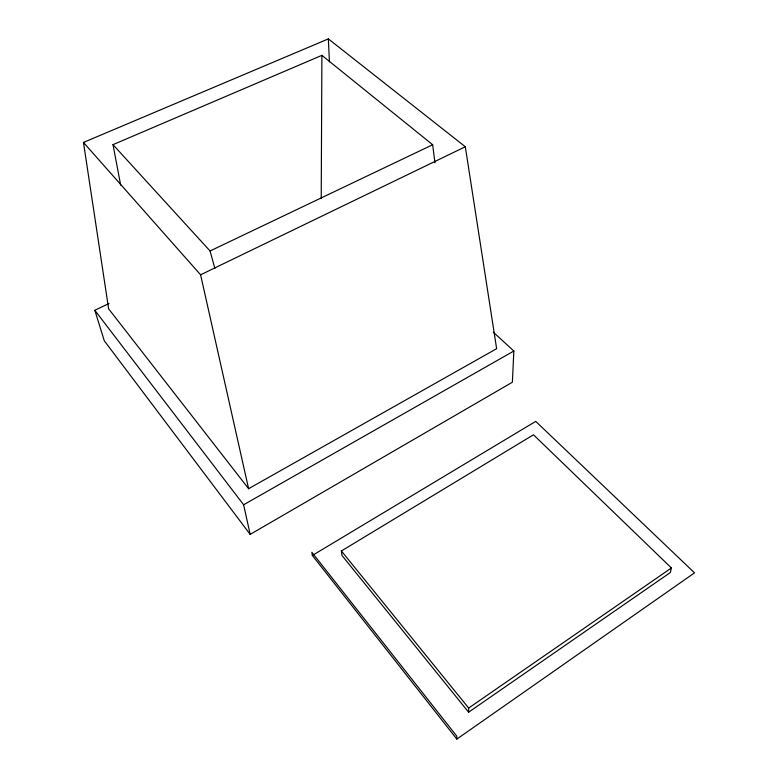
<?xml version="1.0" encoding="UTF-8"?>
<svg xmlns="http://www.w3.org/2000/svg" width="778" height="778" viewBox="0 0 778 778"><rect width="100%" height="100%" fill="white"/><g stroke="black" fill="none" stroke-linecap="round" stroke-linejoin="round"><path stroke-width="1.17" d="M321.217 198.614L321.898 55.345L112.995 144.659L120.668 185.135M468.619 712.22L468.667 708.058L341.396 550.97L533.494 434.785L671.404 567.969L670.354 572.511L468.619 712.22L341.97 555.463L341.396 550.97M493.34 332.225L513.859 351.014L512.381 382.222L250.166 534.398L104.291 340.764L94.819 310.286L109.027 303.488M456.832 739.1L694.53 572.851L535.731 421.375L312.357 555.453L456.832 739.1L456.812 736.202L311.852 552.273L312.357 555.453M468.667 708.058L671.404 567.969M250.166 534.398L243.631 504.776L513.859 351.014M248.6 488.701L496.636 348.69L465.312 146.76L328.355 38.9L83.47 142.432L108.628 308.827L248.6 488.701L200.598 274.799L83.47 142.432M200.598 274.799L465.312 146.76M112.995 144.659L210.06 250.983L432.665 144.737L434.96 162.767M321.898 55.345L432.665 144.737M94.819 310.286L243.631 504.776M210.06 250.983L214.913 268.546M328.355 38.9L329.425 61.87"/></g></svg>
